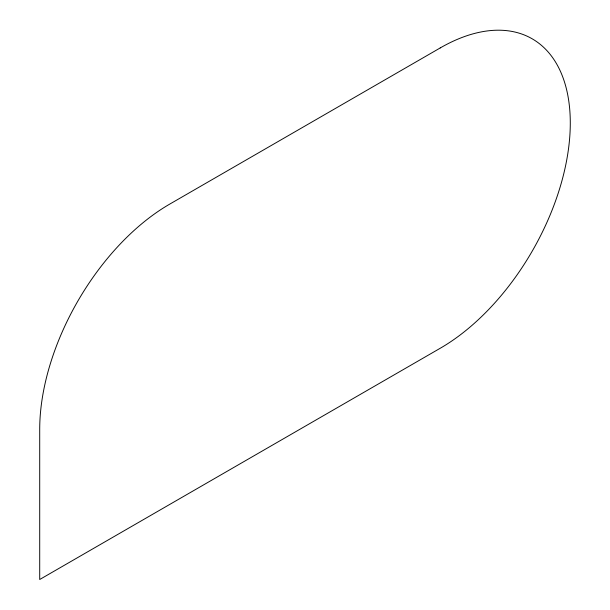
<?xml version="1.0" encoding="UTF-8"?>
<svg xmlns="http://www.w3.org/2000/svg" width="610" height="610" viewBox="0 0 610 610"><rect width="100%" height="100%" fill="white"/><g stroke="black" fill="none" stroke-linecap="round" stroke-linejoin="round"><path stroke-width="0.91" d="M440.245 47.923L169.755 204.091A183.915 106.186 -60 0 0 39.711 429.333L39.711 579.5L440.245 348.249A183.915 106.186 -60 0 0 570.289 123.006A183.915 106.186 -60 0 0 440.245 47.923"/></g></svg>
